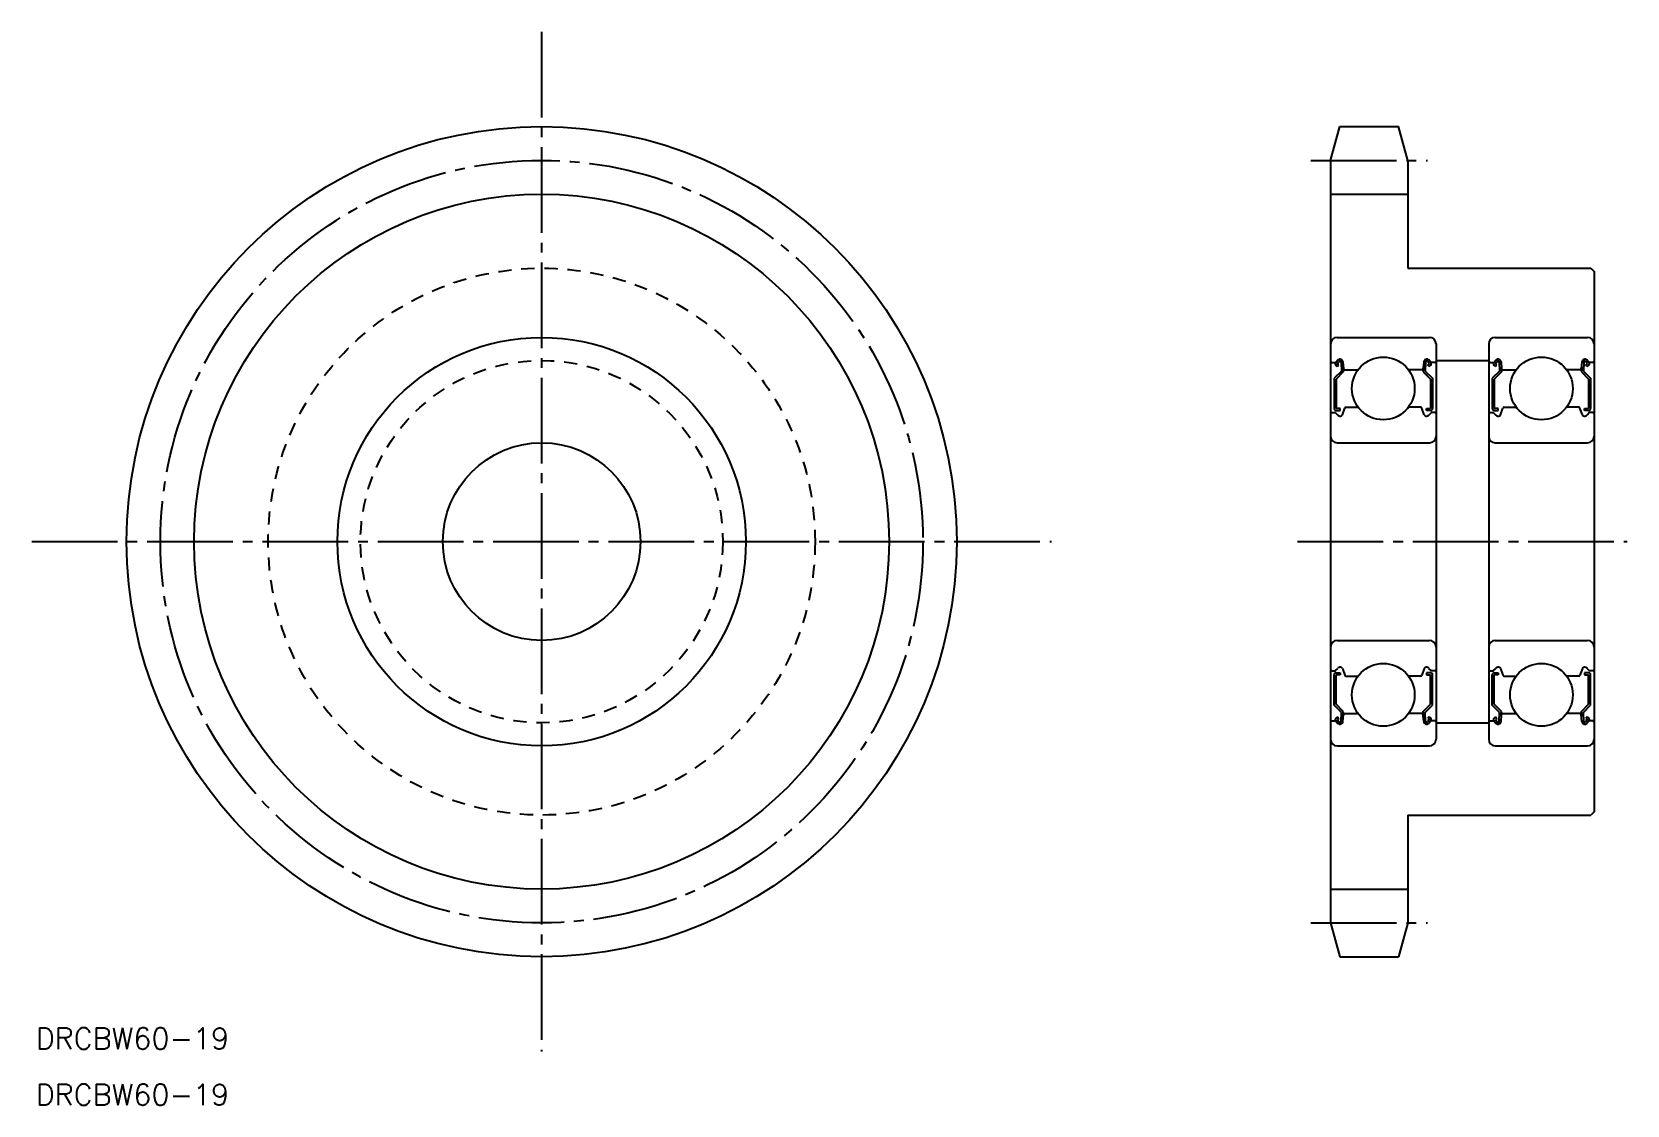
# Model space of a CAD drawing. Extents: x 87 to 330, y 506 to 669.
import ezdxf

# ---------------------------------------------------------------- set-up
doc = ezdxf.new("R2010")
doc.units = 0
doc.linetypes.add('CENTER', pattern=[17.5, 13, -1.5, 1.5, -1.5])
doc.linetypes.add('DASHED', pattern=[3.5, 2, -1.5])
doc.layers.get('0').update_dxf_attribs({"linetype": 'CONTINUOUS'})
doc.layers.add('CENTER', color=1, linetype='CENTER')
doc.styles.get("Standard").update_dxf_attribs({"font": 'txt.shx', "bigfont": '@extfont2.shx'})

msp = doc.modelspace()

# ---------------------------------------------------------------- linework, layer by layer
at = {"color": 7, "linetype": 'CONTINUOUS'}
for p, q in [((284.52, 649.32), (285.9, 654.45)), ((285.9, 654.45), (294.85, 654.45)), ((296.22, 649.32), (294.85, 654.45)), ((284.52, 649.32), (284.52, 533.58)), ((296.22, 649.32), (296.22, 632.95)), ((296.22, 632.95), (324.02, 632.95)), ((324.02, 632.95), (324.52, 632.45)), ((324.52, 632.45), (324.52, 550.45)), ((285.52, 622.45), (299.52, 622.45)), ((309.52, 622.45), (323.52, 622.45)), ((284.52, 621.45), (284.52, 561.45)), ((300.52, 621.45), (300.52, 561.45)), ((308.52, 621.45), (308.52, 561.45)), ((324.52, 621.45), (324.52, 561.45)), ((284.72, 618.65), (285.3, 618.65)), ((285.3, 618.65), (285.59, 618.98)), ((285.57, 618.03), (285.34, 618.22)), ((285.53, 618.45), (285.82, 618.79)), ((285.76, 618.26), (285.53, 618.45)), ((285.57, 618.03), (285.76, 618.26)), ((286.1, 618.69), (286.15, 617.35)), ((286.4, 618.72), (286.48, 617.73)), ((286.45, 618.07), (286.45, 617.23)), ((286.68, 617.55), (288.71, 617.55)), ((298.36, 617.55), (296.34, 617.55)), ((298.65, 618.72), (298.56, 617.73)), ((298.59, 618.07), (298.59, 617.23)), ((298.95, 618.69), (298.89, 617.35)), ((299.51, 618.45), (299.23, 618.79)), ((299.28, 618.26), (299.51, 618.45)), ((299.48, 618.03), (299.28, 618.26)), ((299.74, 618.65), (299.46, 618.98)), ((299.48, 618.03), (299.71, 618.22)), ((300.32, 618.65), (299.74, 618.65)), ((300.52, 618.95), (308.52, 618.95)), ((308.72, 618.65), (309.3, 618.65)), ((309.3, 618.65), (309.59, 618.98)), ((309.57, 618.03), (309.34, 618.22)), ((309.53, 618.45), (309.82, 618.79)), ((309.76, 618.26), (309.53, 618.45)), ((309.57, 618.03), (309.76, 618.26)), ((310.1, 618.69), (310.15, 617.35)), ((310.4, 618.72), (310.48, 617.73)), ((310.45, 618.07), (310.45, 617.23)), ((310.68, 617.55), (312.71, 617.55)), ((322.36, 617.55), (320.34, 617.55)), ((322.65, 618.72), (322.56, 617.73)), ((322.59, 618.07), (322.59, 617.23)), ((322.95, 618.69), (322.89, 617.35)), ((323.51, 618.45), (323.23, 618.79)), ((323.28, 618.26), (323.51, 618.45)), ((323.48, 618.03), (323.28, 618.26)), ((323.74, 618.65), (323.46, 618.98)), ((323.48, 618.03), (323.71, 618.22)), ((324.32, 618.65), (323.74, 618.65)), ((286.15, 617.35), (285.05, 616.25)), ((285.05, 616.25), (285.05, 611.65)), ((286.45, 617.23), (285.35, 616.13)), ((285.35, 616.13), (285.35, 611.65)), ((298.59, 617.23), (299.69, 616.13)), ((298.89, 617.35), (299.99, 616.25)), ((299.69, 616.13), (299.69, 611.65)), ((299.99, 616.25), (299.99, 611.65)), ((310.15, 617.35), (309.05, 616.25)), ((309.05, 616.25), (309.05, 611.65)), ((310.45, 617.23), (309.35, 616.13)), ((309.35, 616.13), (309.35, 611.65)), ((322.59, 617.23), (323.69, 616.13)), ((322.89, 617.35), (323.99, 616.25)), ((323.69, 616.13), (323.69, 611.65)), ((323.99, 616.25), (323.99, 611.65)), ((284.72, 611.05), (285.22, 611.05)), ((285.22, 611.05), (285.6, 610.67)), ((285.97, 611.65), (285.35, 611.65)), ((285.35, 611.35), (285.97, 611.35)), ((285.97, 611.35), (285.97, 611.65)), ((286.31, 610.69), (286.68, 611.71)), ((286.86, 611.85), (288.71, 611.85)), ((298.18, 611.85), (296.34, 611.85)), ((298.74, 610.69), (298.37, 611.71)), ((299.07, 611.65), (299.69, 611.65)), ((299.07, 611.35), (299.07, 611.65)), ((299.69, 611.35), (299.07, 611.35)), ((299.82, 611.05), (299.45, 610.67)), ((300.32, 611.05), (299.82, 611.05)), ((308.72, 611.05), (309.22, 611.05)), ((309.22, 611.05), (309.6, 610.67)), ((309.97, 611.65), (309.35, 611.65)), ((309.35, 611.35), (309.97, 611.35)), ((309.97, 611.35), (309.97, 611.65)), ((310.31, 610.69), (310.68, 611.71)), ((310.86, 611.85), (312.71, 611.85)), ((322.18, 611.85), (320.34, 611.85)), ((322.74, 610.69), (322.37, 611.71)), ((323.07, 611.65), (323.69, 611.65)), ((323.07, 611.35), (323.07, 611.65)), ((323.69, 611.35), (323.07, 611.35)), ((323.82, 611.05), (323.45, 610.67)), ((324.32, 611.05), (323.82, 611.05)), ((285.52, 606.45), (299.52, 606.45)), ((309.52, 606.45), (323.52, 606.45)), ((285.52, 576.45), (299.52, 576.45)), ((309.52, 576.45), (323.52, 576.45)), ((284.72, 571.85), (285.22, 571.85)), ((285.22, 571.85), (285.6, 572.22)), ((285.35, 571.55), (285.97, 571.55)), ((285.97, 571.55), (285.97, 571.25)), ((286.31, 572.2), (286.68, 571.18)), ((298.74, 572.2), (298.37, 571.18)), ((298.56, 571.69), (298.56, 571.69)), ((298.65, 571.94), (298.65, 571.94)), ((299.69, 571.55), (299.07, 571.55)), ((299.07, 571.55), (299.07, 571.25)), ((299.82, 571.85), (299.45, 572.22)), ((300.32, 571.85), (299.82, 571.85)), ((308.72, 571.85), (309.22, 571.85)), ((309.22, 571.85), (309.6, 572.22)), ((309.35, 571.55), (309.97, 571.55)), ((309.97, 571.55), (309.97, 571.25)), ((310.31, 572.2), (310.68, 571.18)), ((322.74, 572.2), (322.37, 571.18)), ((322.56, 571.69), (322.56, 571.69)), ((322.65, 571.94), (322.65, 571.94)), ((323.69, 571.55), (323.07, 571.55)), ((323.07, 571.55), (323.07, 571.25)), ((323.82, 571.85), (323.45, 572.22)), ((324.32, 571.85), (323.82, 571.85)), ((285.05, 566.64), (285.05, 571.25)), ((285.35, 566.77), (285.35, 571.25)), ((285.97, 571.25), (285.35, 571.25)), ((286.86, 571.05), (288.71, 571.05)), ((298.18, 571.05), (296.34, 571.05)), ((299.07, 571.25), (299.69, 571.25)), ((299.69, 566.77), (299.69, 571.25)), ((299.99, 566.64), (299.99, 571.25)), ((309.05, 566.64), (309.05, 571.25)), ((309.35, 566.77), (309.35, 571.25)), ((309.97, 571.25), (309.35, 571.25)), ((310.86, 571.05), (312.71, 571.05)), ((322.18, 571.05), (320.34, 571.05)), ((323.07, 571.25), (323.69, 571.25)), ((323.69, 566.77), (323.69, 571.25)), ((323.99, 566.64), (323.99, 571.25)), ((286.15, 565.54), (285.05, 566.64)), ((286.45, 565.67), (285.35, 566.77)), ((298.59, 565.67), (299.69, 566.77)), ((298.89, 565.54), (299.99, 566.64)), ((310.15, 565.54), (309.05, 566.64)), ((310.45, 565.67), (309.35, 566.77)), ((322.59, 565.67), (323.69, 566.77)), ((322.89, 565.54), (323.99, 566.64)), ((284.72, 564.25), (285.3, 564.25)), ((285.3, 564.25), (285.59, 563.91)), ((285.57, 564.86), (285.34, 564.67)), ((285.76, 564.63), (285.53, 564.44)), ((285.53, 564.44), (285.82, 564.1)), ((285.57, 564.86), (285.76, 564.63)), ((286.1, 564.2), (286.15, 565.54)), ((286.4, 564.17), (286.48, 565.16)), ((286.45, 564.82), (286.45, 565.67)), ((286.68, 565.35), (288.71, 565.35)), ((298.36, 565.35), (296.34, 565.35)), ((298.65, 564.17), (298.56, 565.16)), ((298.59, 564.82), (298.59, 565.67)), ((298.95, 564.2), (298.89, 565.54)), ((299.51, 564.44), (299.23, 564.1)), ((299.48, 564.86), (299.28, 564.63)), ((299.28, 564.63), (299.51, 564.44)), ((299.74, 564.25), (299.46, 563.91)), ((299.48, 564.86), (299.71, 564.67)), ((300.32, 564.25), (299.74, 564.25)), ((308.72, 564.25), (309.3, 564.25)), ((309.3, 564.25), (309.59, 563.91)), ((309.57, 564.86), (309.34, 564.67)), ((309.76, 564.63), (309.53, 564.44)), ((309.53, 564.44), (309.82, 564.1)), ((309.57, 564.86), (309.76, 564.63)), ((310.1, 564.2), (310.15, 565.54)), ((310.4, 564.17), (310.48, 565.16)), ((310.45, 564.82), (310.45, 565.67)), ((310.68, 565.35), (312.71, 565.35)), ((322.36, 565.35), (320.34, 565.35)), ((322.65, 564.17), (322.56, 565.16)), ((322.59, 564.82), (322.59, 565.67)), ((322.95, 564.2), (322.89, 565.54)), ((323.51, 564.44), (323.23, 564.1)), ((323.48, 564.86), (323.28, 564.63)), ((323.28, 564.63), (323.51, 564.44)), ((323.74, 564.25), (323.46, 563.91)), ((323.48, 564.86), (323.71, 564.67)), ((324.32, 564.25), (323.74, 564.25)), ((300.52, 563.95), (308.52, 563.95)), ((285.52, 560.45), (299.52, 560.45)), ((309.52, 560.45), (323.52, 560.45)), ((296.22, 549.95), (324.02, 549.95)), ((296.22, 549.95), (296.22, 533.58)), ((303.17, 549.95), (303.17, 549.95)), ((310.12, 549.95), (310.12, 549.95)), ((324.52, 550.45), (324.02, 549.95)), ((284.52, 533.58), (285.9, 528.45)), ((296.22, 533.58), (294.85, 528.45)), ((285.9, 528.45), (294.85, 528.45))]:
    msp.add_line(p, q, dxfattribs=at)
at = {"color": 3, "linetype": 'CONTINUOUS'}
for p, q in [((284.52, 644.19), (296.22, 644.19)), ((284.52, 538.71), (296.22, 538.71))]:
    msp.add_line(p, q, dxfattribs=at)
at = {"color": 7, "linetype": 'CONTINUOUS'}
for centre, radius in [((164.77, 591.45), 63), ((164.77, 591.45), 31), ((292.52, 614.7), 4.76), ((316.52, 614.7), 4.76), ((164.77, 591.45), 15), ((292.52, 568.2), 4.76), ((316.52, 568.2), 4.76)]:
    msp.add_circle(centre, radius, dxfattribs=at)
at = {"color": 3, "linetype": 'CONTINUOUS'}
msp.add_circle((164.77, 591.45), 52.74, dxfattribs=at)
at = {"color": 3, "linetype": 'DASHED'}
for radius in [41.5, 27.5]:
    msp.add_circle((164.77, 591.45), radius, dxfattribs=at)
at = {"color": 7, "linetype": 'CONTINUOUS'}
for centre, radius, start, end in [((285.52, 621.45), 1, 90, 180), ((299.52, 621.45), 1, 0, 90), ((309.52, 621.45), 1, 90, 180), ((323.52, 621.45), 1, 0, 90), ((284.72, 618.85), 0.2, 180, 270), ((285.53, 618.45), 0.3, 139.9073, 229.9975), ((285.94, 618.68), 0.46, 4.9875, 139.9073), ((285.94, 618.69), 0.16, 2.3753, 139.9932), ((286.68, 617.75), 0.2, 184.9875, 270), ((298.36, 617.75), 0.2, 270, 355.0125), ((299.11, 618.68), 0.46, 40.0927, 175.0125), ((299.11, 618.69), 0.16, 40.0068, 177.6247), ((299.51, 618.45), 0.3, 310.0025, 40.0927), ((300.32, 618.85), 0.2, 270, 0), ((308.72, 618.85), 0.2, 180, 270), ((309.53, 618.45), 0.3, 139.9073, 229.9975), ((309.94, 618.68), 0.46, 4.9875, 139.9073), ((309.94, 618.69), 0.16, 2.3753, 139.9932), ((310.68, 617.75), 0.2, 184.9875, 270), ((322.36, 617.75), 0.2, 270, 355.0125), ((323.11, 618.68), 0.46, 40.0927, 175.0125), ((323.11, 618.69), 0.16, 40.0068, 177.6247), ((323.51, 618.45), 0.3, 310.0025, 40.0927), ((324.32, 618.85), 0.2, 270, 0), ((284.72, 610.85), 0.2, 90, 180), ((285.35, 611.65), 0.3, 180, 270), ((286.02, 611.1), 0.6, 225, 272.805), ((286.02, 610.8), 0.3, 265.5374, 340.0304), ((286.86, 611.65), 0.2, 90, 160.0304), ((298.18, 611.65), 0.2, 19.9696, 90), ((299.02, 610.8), 0.3, 199.9696, 274.4626), ((299.03, 611.1), 0.6, 267.195, 315), ((299.69, 611.65), 0.3, 270, 0), ((300.32, 610.85), 0.2, 0, 90), ((308.72, 610.85), 0.2, 90, 180), ((309.35, 611.65), 0.3, 180, 270), ((310.02, 611.1), 0.6, 225, 272.805), ((310.02, 610.8), 0.3, 265.5374, 340.0304), ((310.86, 611.65), 0.2, 90, 160.0304), ((322.18, 611.65), 0.2, 19.9696, 90), ((323.02, 610.8), 0.3, 199.9696, 274.4626), ((323.03, 611.1), 0.6, 267.195, 315), ((323.69, 611.65), 0.3, 270, 0), ((324.32, 610.85), 0.2, 0, 90), ((285.52, 607.45), 1, 180, 270), ((299.52, 607.45), 1, 270, 0), ((309.52, 607.45), 1, 180, 270), ((323.52, 607.45), 1, 270, 0), ((285.52, 575.45), 1, 90, 180), ((299.52, 575.45), 1, 0, 90), ((309.52, 575.45), 1, 90, 180), ((323.52, 575.45), 1, 0, 90), ((284.72, 572.05), 0.2, 180, 270), ((285.35, 571.25), 0.3, 90, 180), ((286.02, 571.8), 0.6, 87.195, 135), ((286.02, 572.1), 0.3, 19.9696, 94.4626), ((299.02, 572.1), 0.3, 85.5374, 160.0304), ((299.03, 571.8), 0.6, 45, 92.805), ((299.69, 571.25), 0.3, 0, 90), ((300.32, 572.05), 0.2, 270, 0), ((308.72, 572.05), 0.2, 180, 270), ((309.35, 571.25), 0.3, 90, 180), ((310.02, 571.8), 0.6, 87.195, 135), ((310.02, 572.1), 0.3, 19.9696, 94.4626), ((323.02, 572.1), 0.3, 85.5374, 160.0304), ((323.03, 571.8), 0.6, 45, 92.805), ((323.69, 571.25), 0.3, 0, 90), ((324.32, 572.05), 0.2, 270, 0), ((286.86, 571.25), 0.2, 199.9696, 270), ((298.18, 571.25), 0.2, 270, 340.0304), ((310.86, 571.25), 0.2, 199.9696, 270), ((322.18, 571.25), 0.2, 270, 340.0304), ((284.72, 564.05), 0.2, 90, 180), ((285.53, 564.44), 0.3, 130.0025, 220.0927), ((285.94, 564.21), 0.46, 220.0927, 355.0125), ((285.94, 564.21), 0.16, 220.0068, 357.6247), ((286.68, 565.15), 0.2, 90, 175.0125), ((298.36, 565.15), 0.2, 4.9875, 90), ((299.11, 564.21), 0.46, 184.9875, 319.9073), ((299.11, 564.21), 0.16, 182.3753, 319.9932), ((299.51, 564.44), 0.3, 319.9073, 49.9975), ((300.32, 564.05), 0.2, 0, 90), ((308.72, 564.05), 0.2, 90, 180), ((309.53, 564.44), 0.3, 130.0025, 220.0927), ((309.94, 564.21), 0.46, 220.0927, 355.0125), ((309.94, 564.21), 0.16, 220.0068, 357.6247), ((310.68, 565.15), 0.2, 90, 175.0125), ((322.36, 565.15), 0.2, 4.9875, 90), ((323.11, 564.21), 0.46, 184.9875, 319.9073), ((323.11, 564.21), 0.16, 182.3753, 319.9932), ((323.51, 564.44), 0.3, 319.9073, 49.9975), ((324.32, 564.05), 0.2, 0, 90), ((285.52, 561.45), 1, 180, 270), ((299.52, 561.45), 1, 270, 0), ((309.52, 561.45), 1, 180, 270), ((323.52, 561.45), 1, 270, 0)]:
    msp.add_arc(centre, radius, start, end, dxfattribs=at)
at = {"layer": 'CENTER', "color": 1, "linetype": 'CENTER'}
for p, q in [((164.77, 668.82), (164.77, 514.07)), ((281.52, 649.32), (299.22, 649.32)), ((87.4, 591.45), (242.15, 591.45)), ((279.52, 591.45), (329.52, 591.45)), ((281.52, 533.58), (299.22, 533.58))]:
    msp.add_line(p, q, dxfattribs=at)
msp.add_circle((164.77, 591.45), 57.87, dxfattribs=at)

# ---------------------------------------------------------------- texts
at = {"color": 7, "linetype": 'CONTINUOUS'}
for p in [(87.98, 514.44), (87.98, 505.93)]:
    msp.add_text('DRCBW60-19', height=3.2, dxfattribs=at).set_placement(p)

doc.saveas('drawing.dxf')
